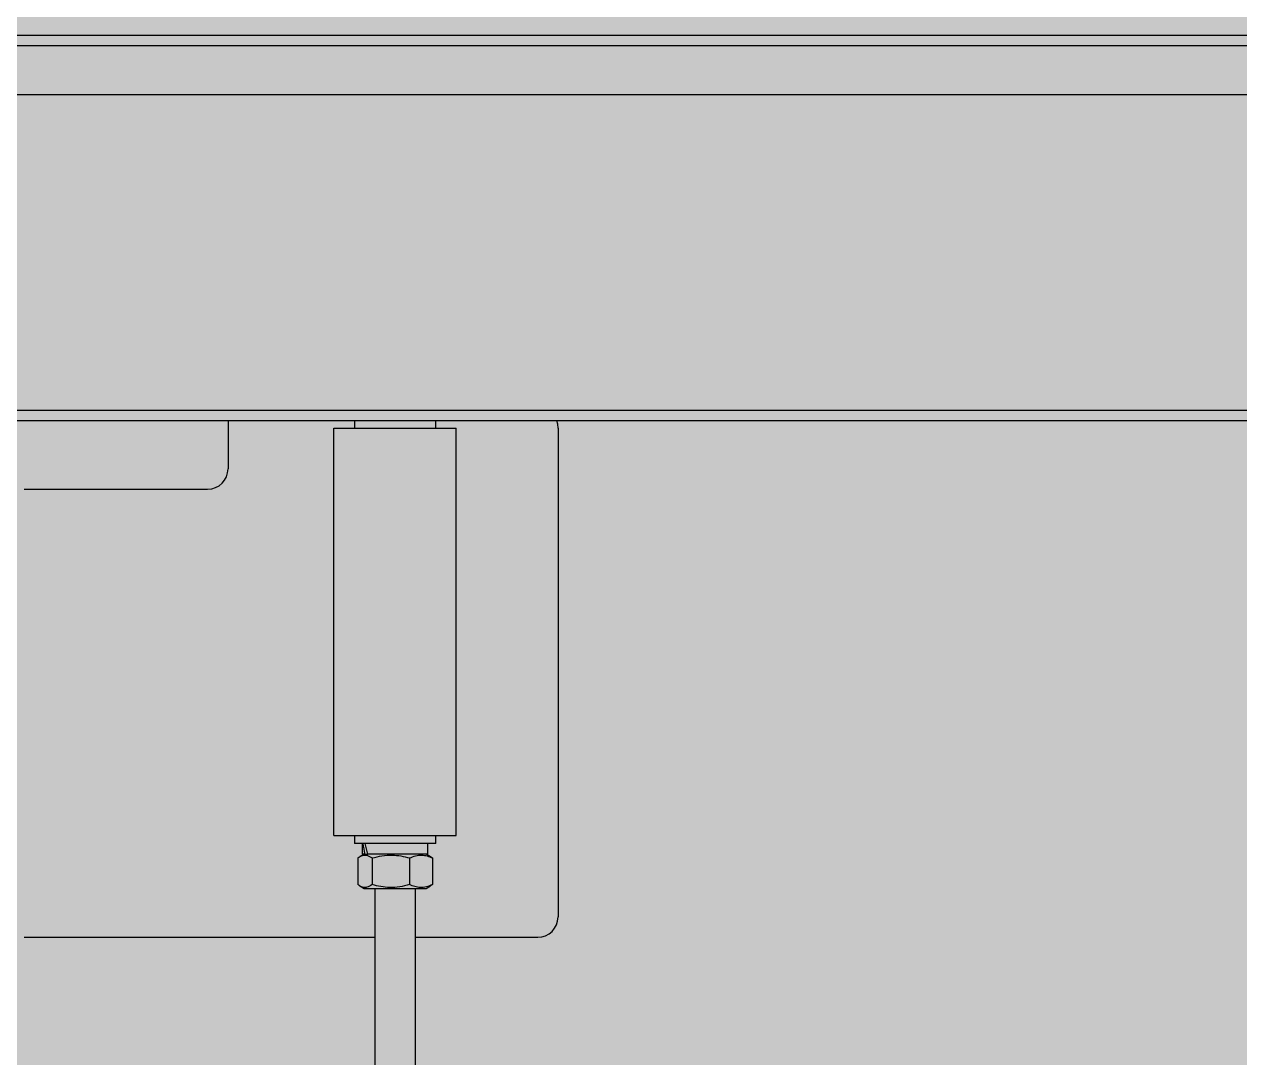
# Model space of a CAD drawing. Header units: millimetres. Extents: x 6622 to 532820, y 3370 to 359312.
# Drawn here: x 462540.5 to 462838.8, y 268683.6 to 268937.3 of the extents above; entities that cross this region are included whole.
import ezdxf

# ---------------------------------------------------------------- set-up
doc = ezdxf.new("R2010")
doc.units = ezdxf.units.MM

# ---------------------------------------------------------------- blocks, each defined once
blk = doc.blocks.new('A$C6F3A12F4')
at = {"color": 2, "linetype": 'Continuous', "lineweight": 25}
for p, q in [((45690.6, 1065), (45690.6, 2635)), ((45693.2, 2635), (45693.2, 1065)), ((45705.2, 2635), (45705.2, 1065)), ((45782.6, 1065), (45782.6, 2635)), ((45785.2, 2635), (45785.2, 1065)), ((45787, 1371.5), (45907, 1371.5)), ((45912, 1336.5), (45912, 1366.5)), ((45887, 1346.5), (45787, 1346.5)), ((45787, 1316.5), (45787, 1346.5)), ((45887, 1316.5), (45887, 1346.5)), ((45787, 1341.5), (45785.2, 1341.5)), ((45889, 1341.5), (45887, 1341.5)), ((45889, 1341.5), (45889, 1335.33)), ((45891.6, 1339.55), (45889, 1339.55)), ((45892.22, 1340.19), (45891.6, 1339.13)), ((45891.6, 1339.55), (45891.6, 1324.77)), ((45892.53, 1340.66), (45892.28, 1340.16)), ((45892.53, 1340.66), (45899.07, 1340.66)), ((45899.32, 1340.16), (45899.07, 1340.66)), ((45900, 1339.13), (45899.38, 1340.19)), ((45900, 1323.87), (45900, 1339.13)), ((46003.2, 1336.5), (45900, 1336.5)), ((45889, 1335.33), (45889, 1321.5)), ((45892.53, 1335.04), (45899.07, 1335.04)), ((45891.6, 1324.46), (45891.6, 1324.77)), ((45891.6, 1324.06), (45891.6, 1324.46)), ((45892.53, 1325.88), (45899.07, 1325.88)), ((45900, 1326.5), (46003.2, 1326.5)), ((45912, 1240.5), (45912, 1326.5)), ((45785.2, 1321.5), (45787, 1321.5)), ((45887, 1321.5), (45889, 1321.5)), ((45889, 1323.45), (45891.6, 1323.45)), ((45891.6, 1324.06), (45891.6, 1323.45)), ((45891.6, 1323.87), (45892.2, 1322.84)), ((45892.53, 1322.34), (45899.07, 1322.34)), ((45899.4, 1322.84), (45900, 1323.87)), ((45887, 1316.5), (45787, 1316.5)), ((45785.2, 1290.5), (45797, 1290.5)), ((45802, 1240.5), (45802, 1285.5))]:
    blk.add_line(p, q, dxfattribs=at)
at = {"color": 2, "linetype": 'Continuous', "lineweight": 25, "flags": 128}
blk.add_lwpolyline([(45787, 1371.5), (45786.02, 1371.4), (45785.2, 1371.16)], dxfattribs=at)
at = {"color": 2, "linetype": 'Continuous', "lineweight": 25}
for centre in [(45907, 1366.5), (45797, 1285.5)]:
    blk.add_arc(centre, 5, 0, 90, dxfattribs=at)
for centre, start_param, end_param in [((45889, 1331.5), 4.562744, 4.750315), ((45891.6, 1331.5), 4.375172, 4.562744)]:
    blk.add_ellipse(centre, major_axis=(13.79, 4.16), ratio=0.499971, start_param=start_param, end_param=end_param, dxfattribs=at)
for points, knots in [([(45892.53, 1335.04), (45892.32, 1335.53), (45891.91, 1336.51), (45891.75, 1337.97), (45891.98, 1339.37), (45892.35, 1340.23), (45892.53, 1340.66)], [0, 0, 0, 0, 0.264588, 0.534956, 0.765378, 1, 1, 1, 1]), ([(45899.07, 1340.66), (45899.27, 1340.17), (45899.69, 1339.19), (45899.85, 1337.72), (45899.62, 1336.33), (45899.25, 1335.47), (45899.07, 1335.04)], [0, 0, 0, 0, 0.26463, 0.534948, 0.76533, 1, 1, 1, 1]), ([(45892.53, 1325.88), (45892.32, 1326.67), (45891.91, 1328.28), (45891.75, 1330.66), (45891.98, 1332.94), (45892.35, 1334.33), (45892.53, 1335.04)], [0, 0, 0, 0, 0.264587, 0.534956, 0.765379, 1, 1, 1, 1]), ([(45899.07, 1335.04), (45899.27, 1334.24), (45899.69, 1332.64), (45899.85, 1330.26), (45899.62, 1327.98), (45899.25, 1326.58), (45899.07, 1325.88)], [0, 0, 0, 0, 0.264635, 0.534948, 0.765336, 1, 1, 1, 1]), ([(45892.53, 1322.34), (45892.42, 1322.49), (45892.11, 1322.93), (45891.8, 1323.69), (45891.79, 1324.73), (45892.26, 1325.46), (45892.53, 1325.88)], [0, 0, 0, 0, 0.131215, 0.380755, 0.636381, 1, 1, 1, 1]), ([(45899.07, 1325.88), (45899.34, 1325.46), (45899.8, 1324.74), (45899.8, 1323.69), (45899.49, 1322.94), (45899.18, 1322.49), (45899.07, 1322.34)], [0, 0, 0, 0, 0.363585, 0.612779, 0.868695, 1, 1, 1, 1])]:
    blk.add_open_spline(points, degree=3, knots=knots, dxfattribs=at)

msp = doc.modelspace()

# ---------------------------------------------------------------- hatches: boundary and pattern name
h = msp.add_hatch()
h.set_pattern_fill('ANGLE', color=3, scale=5)
h.set_pattern_definition([(0, (0, 0), (0, 34.925), [25.4, -9.525]), (90, (0, 0), (-34.925, 2e-15), [25.4, -9.525])])
edge = h.paths.add_edge_path()
edge.add_line((457414.55, 270044.997), (457414.55, 267907.595))
edge.add_line((457535, 270044.997), (457535, 268040))
edge.add_line((472399.364, 268040), (457535, 268040))
edge.add_line((472503.909, 267907.595), (457414.55, 267907.595))
edge.add_line((472399.364, 269994.998), (472399.364, 268040))
edge.add_line((472503.909, 269994.998), (472503.909, 267907.595))
h.paths.add_polyline_path([(455537.256, 268490), (455537.256, 269590), (455087.256, 269590), (455087.256, 268490)], flags=9)

# ---------------------------------------------------------------- block references
at = {"color": 0, "rotation": 270}
msp.add_blockref('A$C6F3A12F4', (461300, 314625.198), dxfattribs=at)

doc.saveas('drawing.dxf')
